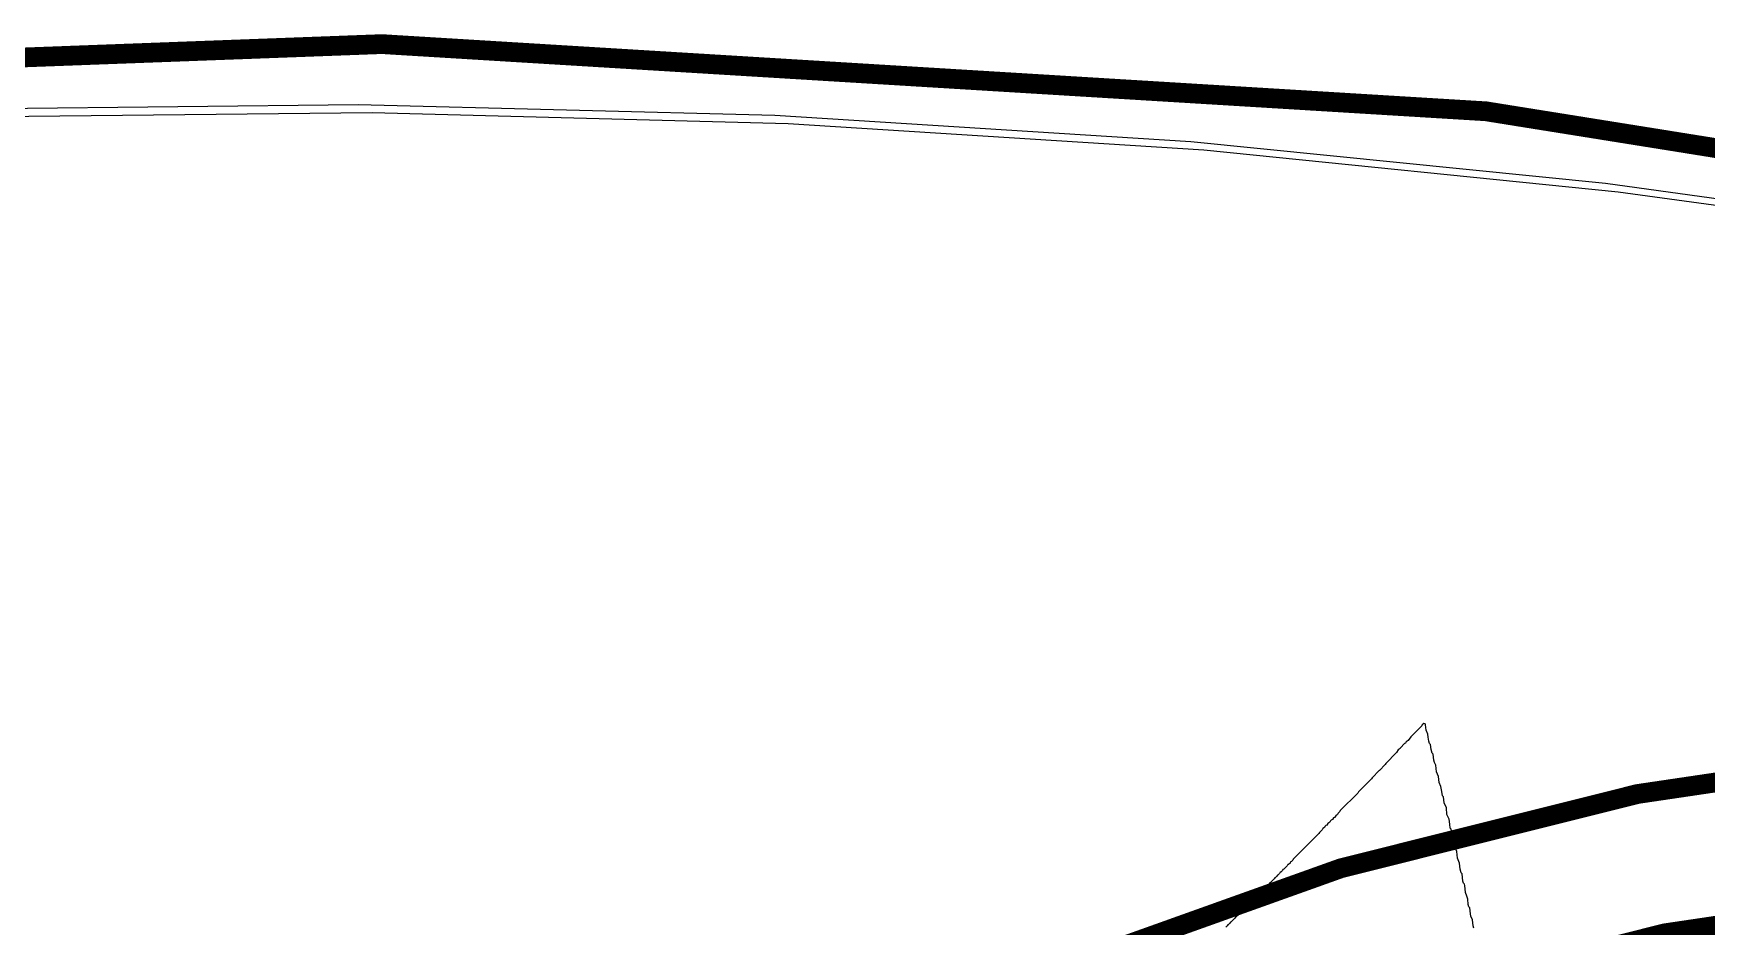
# Model space of a CAD drawing. Header units: inches. Extents: x -2.7 to 10.9, y -2.9 to 7.4.
# Drawn here: x -0.0545 to 0.3687, y 2.6308 to 2.8568 of the extents above; entities that cross this region are included whole.
import ezdxf

# ---------------------------------------------------------------- set-up
doc = ezdxf.new("R2010")
doc.units = ezdxf.units.IN
doc.header["$MEASUREMENT"] = 0
for name, color, linetype in [('Board Outline', 216, 'Continuous'), ('Bottom Layer', 5, 'Continuous'), ('Bottom Overlay', 54, 'Continuous'), ('Layer 2', 16, 'Continuous'), ('Layer 3', 76, 'Continuous'), ('Top Layer', 1, 'Continuous'), ('Top Overlay', 2, 'Continuous')]:
    doc.layers.add(name, color=color, linetype=linetype)

# ---------------------------------------------------------------- blocks, each defined once
blk = doc.blocks.new('EFM_620_31')
at = {"layer": 'Top Overlay'}
for points in [[(0.7874, 0, 0.005, 0.005, 1), (-0.7874, 0, 0.005, 0.005, 1)], [(0.75147, 0, 0.005, 0.005, 1), (-0.75147, 0, 0.005, 0.005, 1)]]:
    blk.add_lwpolyline(points, format="xyseb", close=True, dxfattribs=at)

msp = doc.modelspace()

# ---------------------------------------------------------------- linework, layer by layer
at = {"layer": 'Board Outline'}
msp.add_lwpolyline([(-2.49969, 1.37795, 0.005, 0.005, -0.740599), (2.8433, 0.25075, 0.005, 0.005, 0)], format="xyseb", dxfattribs=at)
at = {"layer": 'Bottom Layer'}
for p, q in [((-0.0742, 2.83566), (0.03113, 2.83681)), ((0.03113, 2.83681), (0.13642, 2.83405)), ((0.13642, 2.83405), (0.24154, 2.82737)), ((0.24154, 2.82737), (0.34634, 2.81678)), ((0.34634, 2.81678), (0.45067, 2.8023))]:
    msp.add_line(p, q, dxfattribs=at)
at = {"layer": 'Bottom Overlay'}
for p, q in [((0.29668, 2.68159), (0.29392, 2.67882)), ((0.29682, 2.68187), (0.29668, 2.68159)), ((0.29717, 2.68221), (0.29682, 2.68187)), ((0.29751, 2.68214), (0.29717, 2.68221)), ((0.29765, 2.68187), (0.29751, 2.68214)), ((0.29779, 2.68048), (0.29765, 2.68187)), ((0.29821, 2.67952), (0.29779, 2.68048)), ((0.29834, 2.67869), (0.29821, 2.67952)), ((0.29074, 2.6755), (0.29032, 2.67481)), ((0.29094, 2.67571), (0.29074, 2.6755)), ((0.29122, 2.67585), (0.29094, 2.67571)), ((0.29129, 2.67606), (0.29122, 2.67585)), ((0.29233, 2.6771), (0.29129, 2.67606)), ((0.2926, 2.67723), (0.29233, 2.6771)), ((0.29274, 2.67751), (0.2926, 2.67723)), ((0.29323, 2.67786), (0.29274, 2.67751)), ((0.29337, 2.67813), (0.29323, 2.67786)), ((0.29378, 2.67855), (0.29337, 2.67813)), ((0.29392, 2.67882), (0.29378, 2.67855)), ((0.29848, 2.67772), (0.29834, 2.67869)), ((0.29862, 2.67716), (0.29848, 2.67772)), ((0.2989, 2.67689), (0.29862, 2.67716)), ((0.29904, 2.67564), (0.2989, 2.67689)), ((0.29931, 2.67468), (0.29904, 2.67564)), ((0.28742, 2.67177), (0.28596, 2.67032)), ((0.28756, 2.67205), (0.28742, 2.67177)), ((0.29032, 2.67481), (0.28756, 2.67205)), ((0.29959, 2.6744), (0.29931, 2.67468)), ((0.29973, 2.67288), (0.29959, 2.6744)), ((0.29987, 2.67232), (0.29973, 2.67288)), ((0.30028, 2.67163), (0.29987, 2.67232)), ((0.30042, 2.66997), (0.30028, 2.67163)), ((0.28396, 2.66817), (0.28064, 2.66485)), ((0.2841, 2.66845), (0.28396, 2.66817)), ((0.2859, 2.67025), (0.2841, 2.66845)), ((0.28596, 2.67032), (0.2859, 2.67025)), ((0.3009, 2.6688), (0.30042, 2.66997)), ((0.30111, 2.66721), (0.3009, 2.6688)), ((0.30153, 2.66624), (0.30111, 2.66721)), ((0.2805, 2.66458), (0.27607, 2.66015)), ((0.28064, 2.66485), (0.2805, 2.66458)), ((0.30166, 2.66541), (0.30153, 2.66624)), ((0.3018, 2.66444), (0.30166, 2.66541)), ((0.30194, 2.66389), (0.3018, 2.66444)), ((0.30222, 2.66361), (0.30194, 2.66389)), ((0.30236, 2.66209), (0.30222, 2.66361)), ((0.27435, 2.65828), (0.27407, 2.65787)), ((0.27462, 2.65842), (0.27435, 2.65828)), ((0.2749, 2.65884), (0.27462, 2.65842)), ((0.27538, 2.65918), (0.2749, 2.65884)), ((0.27552, 2.65946), (0.27538, 2.65918)), ((0.27594, 2.65987), (0.27552, 2.65946)), ((0.27607, 2.66015), (0.27594, 2.65987)), ((0.30291, 2.66084), (0.30236, 2.66209)), ((0.30305, 2.65918), (0.30291, 2.66084)), ((0.3036, 2.65794), (0.30305, 2.65918)), ((0.27068, 2.65434), (0.26418, 2.64784)), ((0.27082, 2.65462), (0.27068, 2.65434)), ((0.27151, 2.65531), (0.27082, 2.65462)), ((0.27165, 2.65559), (0.27151, 2.65531)), ((0.27206, 2.65586), (0.27165, 2.65559)), ((0.2722, 2.65614), (0.27206, 2.65586)), ((0.27241, 2.65635), (0.2722, 2.65614)), ((0.27269, 2.65649), (0.27241, 2.65635)), ((0.27296, 2.6569), (0.27269, 2.65649)), ((0.27345, 2.65725), (0.27296, 2.6569)), ((0.27358, 2.65752), (0.27345, 2.65725)), ((0.27379, 2.65773), (0.27358, 2.65752)), ((0.27407, 2.65787), (0.27379, 2.65773)), ((0.30374, 2.65669), (0.3036, 2.65794)), ((0.30388, 2.65572), (0.30374, 2.65669)), ((0.30415, 2.65545), (0.30388, 2.65572)), ((0.30429, 2.65462), (0.30415, 2.65545)), ((0.30443, 2.65365), (0.30429, 2.65462)), ((0.30485, 2.65268), (0.30443, 2.65365)), ((0.30498, 2.6513), (0.30485, 2.65268)), ((0.30512, 2.65074), (0.30498, 2.6513)), ((0.30554, 2.64978), (0.30512, 2.65074)), ((0.30568, 2.64812), (0.30554, 2.64978)), ((0.26176, 2.64528), (0.26155, 2.64521)), ((0.26266, 2.64618), (0.26176, 2.64528)), ((0.2628, 2.64646), (0.26266, 2.64618)), ((0.263, 2.64653), (0.2628, 2.64646)), ((0.26335, 2.64687), (0.263, 2.64653)), ((0.26349, 2.64715), (0.26335, 2.64687)), ((0.26369, 2.64722), (0.26349, 2.64715)), ((0.26404, 2.64756), (0.26369, 2.64722)), ((0.26418, 2.64784), (0.26404, 2.64756)), ((0.30623, 2.64687), (0.30568, 2.64812)), ((0.30637, 2.64535), (0.30623, 2.64687)), ((0.30664, 2.64438), (0.30637, 2.64535)), ((0.25754, 2.6412), (0.2574, 2.64092)), ((0.25775, 2.64127), (0.25754, 2.6412)), ((0.25809, 2.64162), (0.25775, 2.64127)), ((0.25823, 2.64189), (0.25809, 2.64162)), ((0.25844, 2.64196), (0.25823, 2.64189)), ((0.25934, 2.64286), (0.25844, 2.64196)), ((0.25948, 2.64314), (0.25934, 2.64286)), ((0.25968, 2.64321), (0.25948, 2.64314)), ((0.26003, 2.64355), (0.25968, 2.64321)), ((0.26017, 2.64383), (0.26003, 2.64355)), ((0.26037, 2.6439), (0.26017, 2.64383)), ((0.26072, 2.64424), (0.26037, 2.6439)), ((0.26086, 2.64452), (0.26072, 2.64424)), ((0.26107, 2.64459), (0.26086, 2.64452)), ((0.26141, 2.64494), (0.26107, 2.64459)), ((0.26155, 2.64521), (0.26141, 2.64494)), ((0.30692, 2.64411), (0.30664, 2.64438)), ((0.30706, 2.64231), (0.30692, 2.64411)), ((0.3072, 2.64175), (0.30706, 2.64231)), ((0.30747, 2.64148), (0.3072, 2.64175)), ((0.30761, 2.6412), (0.30747, 2.64148)), ((0.30775, 2.6394), (0.30761, 2.6412)), ((0.25339, 2.63691), (0.25304, 2.63657)), ((0.25353, 2.63719), (0.25339, 2.63691)), ((0.25374, 2.63726), (0.25353, 2.63719)), ((0.25408, 2.6376), (0.25374, 2.63726)), ((0.25422, 2.63788), (0.25408, 2.6376)), ((0.25443, 2.63795), (0.25422, 2.63788)), ((0.25477, 2.6383), (0.25443, 2.63795)), ((0.25491, 2.63857), (0.25477, 2.6383)), ((0.25512, 2.63864), (0.25491, 2.63857)), ((0.25602, 2.63954), (0.25512, 2.63864)), ((0.25616, 2.63982), (0.25602, 2.63954)), ((0.25636, 2.63989), (0.25616, 2.63982)), ((0.25671, 2.64023), (0.25636, 2.63989)), ((0.25685, 2.64051), (0.25671, 2.64023)), ((0.25705, 2.64058), (0.25685, 2.64051)), ((0.2574, 2.64092), (0.25705, 2.64058)), ((0.3081, 2.6385), (0.30775, 2.6394)), ((0.3083, 2.63774), (0.3081, 2.6385)), ((0.30844, 2.63636), (0.3083, 2.63774)), ((0.24938, 2.6329), (0.24848, 2.632)), ((0.24952, 2.63318), (0.24938, 2.6329)), ((0.24972, 2.63325), (0.24952, 2.63318)), ((0.25007, 2.63359), (0.24972, 2.63325)), ((0.25021, 2.63387), (0.25007, 2.63359)), ((0.25042, 2.63394), (0.25021, 2.63387)), ((0.25076, 2.63428), (0.25042, 2.63394)), ((0.2509, 2.63456), (0.25076, 2.63428)), ((0.25111, 2.63463), (0.2509, 2.63456)), ((0.25145, 2.63498), (0.25111, 2.63463)), ((0.25159, 2.63525), (0.25145, 2.63498)), ((0.2518, 2.63532), (0.25159, 2.63525)), ((0.2527, 2.63622), (0.2518, 2.63532)), ((0.25284, 2.6365), (0.2527, 2.63622)), ((0.25304, 2.63657), (0.25284, 2.6365)), ((0.30858, 2.63581), (0.30844, 2.63636)), ((0.30886, 2.63553), (0.30858, 2.63581)), ((0.309, 2.63401), (0.30886, 2.63553)), ((0.30913, 2.63345), (0.309, 2.63401)), ((0.30955, 2.63249), (0.30913, 2.63345)), ((0.24744, 2.63096), (0.2471, 2.63062)), ((0.24758, 2.63124), (0.24744, 2.63096)), ((0.24779, 2.63131), (0.24758, 2.63124)), ((0.24813, 2.63166), (0.24779, 2.63131)), ((0.24827, 2.63193), (0.24813, 2.63166)), ((0.24848, 2.632), (0.24827, 2.63193)), ((0.30969, 2.63096), (0.30955, 2.63249)), ((0.30983, 2.63041), (0.30969, 2.63096))]:
    msp.add_line(p, q, dxfattribs=at)
at = {"layer": 'Layer 2'}
for p, q in [((-0.0742, 2.83566), (0.03113, 2.83681)), ((0.03113, 2.83681), (0.13642, 2.83405)), ((0.13642, 2.83405), (0.24154, 2.82737)), ((0.24154, 2.82737), (0.34634, 2.81678)), ((0.34634, 2.81678), (0.45067, 2.8023))]:
    msp.add_line(p, q, dxfattribs=at)
at = {"layer": 'Layer 3'}
for p, q in [((-0.07786, 2.83767), (0.02759, 2.83887)), ((0.02759, 2.83887), (0.133, 2.83614)), ((0.133, 2.83614), (0.23825, 2.82949)), ((0.23825, 2.82949), (0.34317, 2.81893)), ((0.34317, 2.81893), (0.44762, 2.80447))]:
    msp.add_line(p, q, dxfattribs=at)
at = {"layer": 'Top Layer'}
for p, q in [((-0.0742, 2.83566), (0.03113, 2.83681)), ((0.03113, 2.83681), (0.13642, 2.83405)), ((0.13642, 2.83405), (0.24154, 2.82737)), ((0.24154, 2.82737), (0.34634, 2.81678)), ((0.34634, 2.81678), (0.45067, 2.8023))]:
    msp.add_line(p, q, dxfattribs=at)

# ---------------------------------------------------------------- block references
msp.add_blockref('EFM_620_31', (0.50483, 1.89206))

doc.saveas('drawing.dxf')
